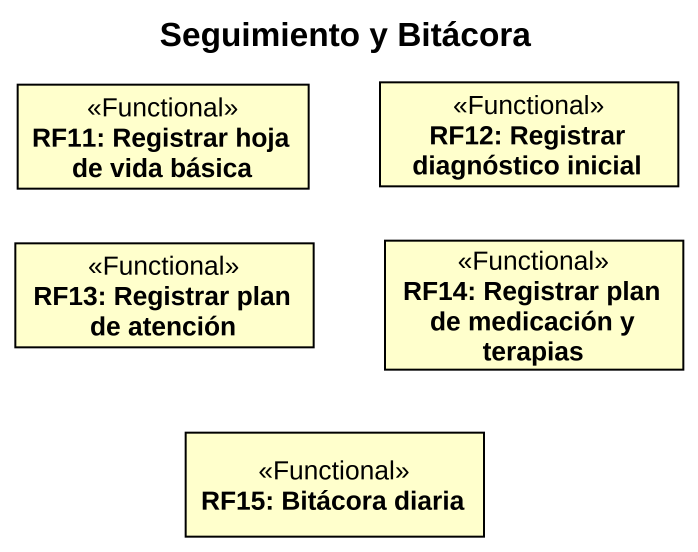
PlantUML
@startuml
title Seguimiento y Bitácora
hide circle
hide empty members
class "RF11: Registrar hoja de vida básica" as RF11_Registrar_hoja_de_vida <<Functional>>
class "RF12: Registrar diagnóstico inicial" as RF12_Registrar_diagnóstico <<Functional>>
class "RF13: Registrar plan de atención" as RF13_Registrar_plan_de <<Functional>>
class "RF14: Registrar plan de medicación y terapias" as RF14_Registrar_plan_de <<Functional>>
class "RF15: Bitácora diaria" as RF15_Bitácora_diaria <<Functional>>
@enduml
